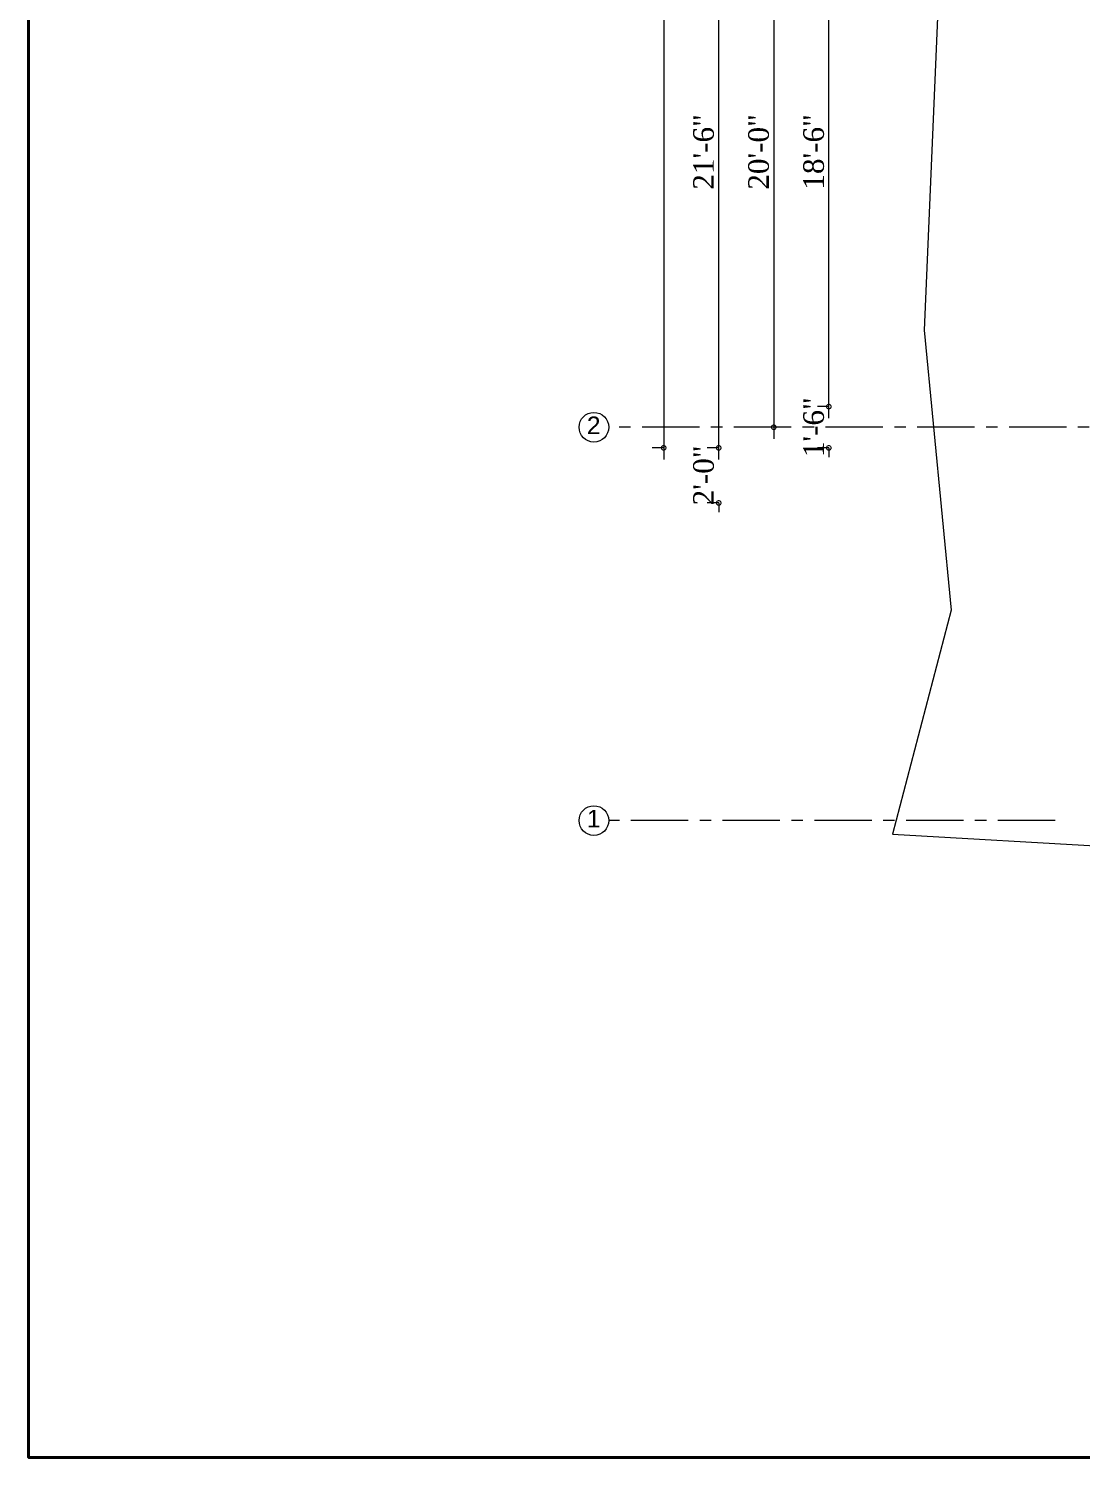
# Model space of a CAD drawing. Header units: inches. Extents: x 5223 to 201172, y -52570 to -12314.
# Drawn here: x 195852 to 196311, y -52570 to -51947 of the extents above; entities that cross this region are included whole.
import ezdxf

# ---------------------------------------------------------------- set-up
doc = ezdxf.new("R2010")
doc.units = ezdxf.units.IN
doc.header["$LTSCALE"] = 20
doc.header["$MEASUREMENT"] = 0
doc.header["$PDMODE"] = 98
doc.linetypes.add('CENTER', pattern=[2, 1.25, -0.25, 0.25, -0.25])
for name, color, linetype, lineweight in [('border', 242, 'Continuous', 40), ('CL', 252, 'CENTER', 5), ('Dim', 7, 'Continuous', 9), ('Dimention', 77, 'Continuous', 9), ('leader lines', 191, 'Continuous', 9), ('Stair', 34, 'Continuous', 9), ('text', 247, 'Continuous', 13)]:
    doc.layers.add(name, color=color, linetype=linetype, lineweight=lineweight)
doc.styles.get("Standard").update_dxf_attribs({"font": 'ARIALN.TTF'})
doc.styles.add('Times', font='times.ttf')
doc.dimstyles.new('D100', dxfattribs={"dimtxt": 8, "dimasz": 9, "dimexe": 5, "dimexo": 5, "dimgap": 2, "dimtad": 1, "dimdec": 0, "dimzin": 3, "dimdsep": 46, "dimlunit": 4, "dimtxsty": 'Times', "dimblk": 'DOTSMALL', "dimcen": 0.09, "dimdle": 5, "dimaunit": 1, "dimadec": 3, "dimazin": 0, "dimtfac": 1, "dimtdec": 0, "dimtix": 1, "dimtofl": 0, "dimtmove": 1, "dimatfit": 0, "dimfxl": 1, "dimtolj": 1, "dimtzin": 0, "dimarcsym": 0})

# ---------------------------------------------------------------- blocks, each defined once
blk = doc.blocks.new('_DotSmall')
at = {"layer": 'Dimention', "color": 0, "const_width": 0.5}
blk.add_lwpolyline([(-0.0625, 0, 1), (0.0625, 0, 1)], format="xyb", close=True, dxfattribs=at)
blk = doc.blocks.new('*D46')
at = {"layer": 'Defpoints', "color": 0, "transparency": 16777216}
for p in [(196128.76, -51392.26), (196128.76, -52129.96), (196128.76, -52129.96)]:
    blk.add_point(p, dxfattribs=at)
at = {"layer": 'Dim', "color": 0, "lineweight": 5, "transparency": 16777216}
for p, q in [((196128.76, -51387.26), (196128.76, -52134.96)), ((196128.76, -51392.26), (196123.76, -51392.26)), ((196128.76, -52129.96), (196123.76, -52129.96))]:
    blk.add_line(p, q, dxfattribs=at)
at = {"layer": 'Dim', "color": 0, "lineweight": 5, "transparency": 16777216, "xscale": 4, "yscale": 4, "zscale": 4}
for p, rotation in [((196128.76, -51392.26), 90), ((196128.76, -52129.96), 270)]:
    blk.add_blockref('_DotSmall', p, dxfattribs=dict(at, rotation=rotation))
at = {"layer": 'Dim', "color": 0, "transparency": 16777216, "insert": (196122.19, -51761.11), "char_height": 9, "attachment_point": 5, "rotation": 90, "style": 'Times'}
blk.add_mtext('\\A1;61\'-6"', dxfattribs=at)
blk = doc.blocks.new('*D128')
at = {"layer": 'Defpoints', "color": 0, "transparency": 16777216}
for p in [(196200.76, -52111.96), (196200.76, -52111.96), (196200.76, -52129.96)]:
    blk.add_point(p, dxfattribs=at)
at = {"layer": 'Dim', "color": 0, "lineweight": 5, "transparency": 16777216}
for p, q in [((196200.76, -52111.96), (196195.76, -52111.96)), ((196200.76, -52111.96), (196200.76, -52107.96)), ((196200.76, -52129.96), (196195.76, -52129.96)), ((196200.76, -52129.96), (196200.76, -52133.96))]:
    blk.add_line(p, q, dxfattribs=at)
at = {"layer": 'Dim', "color": 0, "lineweight": 5, "transparency": 16777216, "xscale": 4, "yscale": 4, "zscale": 4}
for p, rotation in [((196200.76, -52111.96), 270), ((196200.76, -52129.96), 90)]:
    blk.add_blockref('_DotSmall', p, dxfattribs=dict(at, rotation=rotation))
at = {"layer": 'Dim', "color": 0, "transparency": 16777216, "insert": (196194.19, -52120.96), "char_height": 9, "attachment_point": 5, "rotation": 90, "style": 'Times'}
blk.add_mtext('\\A1;1\'-6"', dxfattribs=at)
blk = doc.blocks.new('*D129')
at = {"layer": 'Defpoints', "color": 0, "transparency": 16777216}
for p in [(196200.76, -51889.96), (196200.76, -51889.96), (196200.76, -52111.96)]:
    blk.add_point(p, dxfattribs=at)
at = {"layer": 'Dim', "color": 0, "lineweight": 5, "transparency": 16777216}
for p, q in [((196200.76, -52116.96), (196200.76, -51884.96)), ((196200.76, -51889.96), (196195.76, -51889.96)), ((196200.76, -52111.96), (196195.76, -52111.96))]:
    blk.add_line(p, q, dxfattribs=at)
at = {"layer": 'Dim', "color": 0, "lineweight": 5, "transparency": 16777216, "xscale": 4, "yscale": 4, "zscale": 4}
for p, rotation in [((196200.76, -51889.96), 90), ((196200.76, -52111.96), 270)]:
    blk.add_blockref('_DotSmall', p, dxfattribs=dict(at, rotation=rotation))
at = {"layer": 'Dim', "color": 0, "transparency": 16777216, "insert": (196194.19, -52000.96), "char_height": 9, "attachment_point": 5, "rotation": 90, "style": 'Times'}
blk.add_mtext('\\A1;18\'-6"', dxfattribs=at)
blk = doc.blocks.new('*D140')
at = {"layer": 'Defpoints', "color": 0, "transparency": 16777216}
for p in [(196176.76, -51880.96), (196176.76, -52120.96), (196176.76, -52120.96)]:
    blk.add_point(p, dxfattribs=at)
at = {"layer": 'Dim', "color": 0, "lineweight": 5, "transparency": 16777216}
for p, q in [((196176.76, -51880.96), (196171.76, -51880.96)), ((196176.76, -51875.96), (196176.76, -52125.96)), ((196176.76, -52120.96), (196171.76, -52120.96))]:
    blk.add_line(p, q, dxfattribs=at)
at = {"layer": 'Dim', "color": 0, "lineweight": 5, "transparency": 16777216, "xscale": 4, "yscale": 4, "zscale": 4}
for p, rotation in [((196176.76, -51880.96), 90), ((196176.76, -52120.96), 270)]:
    blk.add_blockref('_DotSmall', p, dxfattribs=dict(at, rotation=rotation))
at = {"layer": 'Dim', "color": 0, "transparency": 16777216, "insert": (196170.19, -52000.96), "char_height": 9, "attachment_point": 5, "rotation": 90, "style": 'Times'}
blk.add_mtext('\\A1;20\'-0"', dxfattribs=at)
blk = doc.blocks.new('*D141')
at = {"layer": 'Defpoints', "color": 0, "transparency": 16777216}
for p in [(196152.76, -52129.96), (196152.76, -52129.96), (196152.76, -52153.96)]:
    blk.add_point(p, dxfattribs=at)
at = {"layer": 'Dim', "color": 0, "lineweight": 5, "transparency": 16777216}
for p, q in [((196152.76, -52129.96), (196147.76, -52129.96)), ((196152.76, -52129.96), (196152.76, -52125.96)), ((196152.76, -52153.96), (196147.76, -52153.96)), ((196152.76, -52153.96), (196152.76, -52157.96))]:
    blk.add_line(p, q, dxfattribs=at)
at = {"layer": 'Dim', "color": 0, "lineweight": 5, "transparency": 16777216, "xscale": 4, "yscale": 4, "zscale": 4}
for p, rotation in [((196152.76, -52129.96), 270), ((196152.76, -52153.96), 90)]:
    blk.add_blockref('_DotSmall', p, dxfattribs=dict(at, rotation=rotation))
at = {"layer": 'Dim', "color": 0, "transparency": 16777216, "insert": (196146.19, -52141.96), "char_height": 9, "attachment_point": 5, "rotation": 90, "style": 'Times'}
blk.add_mtext('\\A1;2\'-0"', dxfattribs=at)
blk = doc.blocks.new('*D142')
at = {"layer": 'Defpoints', "color": 0, "transparency": 16777216}
for p in [(196152.76, -51871.96), (196152.76, -51871.96), (196152.76, -52129.96)]:
    blk.add_point(p, dxfattribs=at)
at = {"layer": 'Dim', "color": 0, "lineweight": 5, "transparency": 16777216}
for p, q in [((196152.76, -52134.96), (196152.76, -51866.96)), ((196152.76, -51871.96), (196147.76, -51871.96)), ((196152.76, -52129.96), (196147.76, -52129.96))]:
    blk.add_line(p, q, dxfattribs=at)
at = {"layer": 'Dim', "color": 0, "lineweight": 5, "transparency": 16777216, "xscale": 4, "yscale": 4, "zscale": 4}
for p, rotation in [((196152.76, -51871.96), 90), ((196152.76, -52129.96), 270)]:
    blk.add_blockref('_DotSmall', p, dxfattribs=dict(at, rotation=rotation))
at = {"layer": 'Dim', "color": 0, "transparency": 16777216, "insert": (196146.19, -52000.96), "char_height": 9, "attachment_point": 5, "rotation": 90, "style": 'Times'}
blk.add_mtext('\\A1;21\'-6"', dxfattribs=at)

msp = doc.modelspace()

# ---------------------------------------------------------------- linework, layer by layer
at = {"layer": 'border'}
msp.add_lwpolyline([(195851.85, -51151.73), (197893.12, -51151.73), (197893.12, -52570.02), (195851.85, -52570.02)], close=True, dxfattribs=at)
at = {"layer": 'CL'}
for p, q in [((197744.34, -52120.96), (196104.76, -52120.96)), ((196299.46, -52292.41), (196104.76, -52292.41))]:
    msp.add_line(p, q, dxfattribs=at)
at = {"layer": 'leader lines'}
for centre in [(196098.35, -52120.96), (196098.35, -52292.41)]:
    msp.add_circle(centre, 6.46, dxfattribs=at)
at = {"layer": 'Stair'}
msp.add_line((196228.53, -52298.39), (196505.57, -52314.25), dxfattribs=at)
msp.add_lwpolyline([(196273.63, -51517.63), (196273.84, -51531.53), (196266.01, -51643.31), (196255.12, -51778.75), (196242.34, -52078.67), (196254.13, -52200.74), (196228.53, -52298.39)], dxfattribs=at)

# ---------------------------------------------------------------- texts
at = {"layer": 'text', "char_height": 7.68, "attachment_point": 5, "rotation": 359.99999}
for s, insert in [('{\\fArial Baltic|b0|i0|c0|p34;2}', (196098.24, -52120.14)), ('{\\fArial Baltic|b0|i0|c0|p34;1}', (196098.24, -52291.59))]:
    msp.add_mtext(s, dxfattribs=dict(at, insert=insert))

# ---------------------------------------------------------------- dimensions: what is measured, and where the dimension line sits
at = {"layer": 'Dim'}
for base, p1, p2, picture, middle in [((196128.76, -52129.96), (196128.76, -51392.26), (196128.76, -52129.96), '*D46', (196122.19, -51761.11)), ((196152.76, -51871.96), (196152.76, -52129.96), (196152.76, -51871.96), '*D142', (196146.19, -52000.96)), ((196176.76, -52120.96), (196176.76, -51880.96), (196176.76, -52120.96), '*D140', (196170.19, -52000.96)), ((196200.76, -51889.96), (196200.76, -52111.96), (196200.76, -51889.96), '*D129', (196194.19, -52000.96)), ((196200.76, -52111.96), (196200.76, -52129.96), (196200.76, -52111.96), '*D128', (196194.19, -52120.96)), ((196152.76, -52129.96), (196152.76, -52153.96), (196152.76, -52129.96), '*D141', (196146.19, -52141.96))]:
    dim = msp.add_linear_dim(base=base, p1=p1, p2=p2, angle=90, dimstyle='D100', override={"dimtxt": 9, "dimasz": 4, "dimfxl": 3, "dimfxlon": 1, "dimlwd": 5, "dimlwe": 5}, dxfattribs=at)
    dim.commit()
    dim.dimension.update_dxf_attribs({"geometry": picture, "text_midpoint": middle})

doc.saveas('drawing.dxf')
